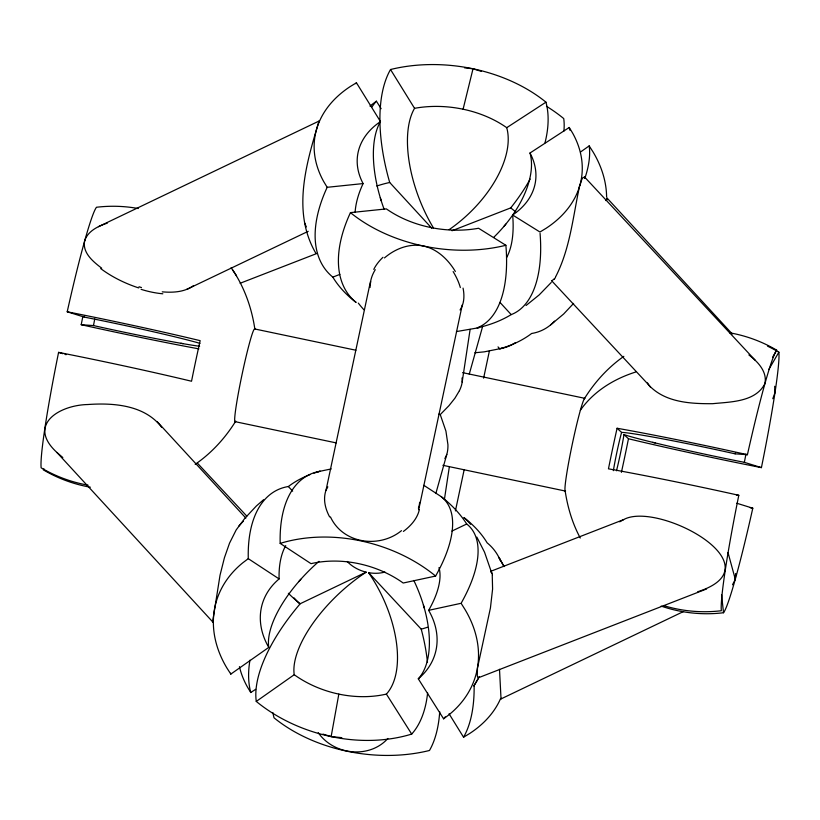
<?xml version="1.0" encoding="UTF-8"?>
<svg xmlns="http://www.w3.org/2000/svg" width="820" height="820" viewBox="0 0 820 820"><rect width="100%" height="100%" fill="white"/><g stroke="black" fill="none" stroke-linecap="round" stroke-linejoin="round"><path stroke-width="1.23" d="M697.697 591.763C778.918 565.605 657.517 500.507 623.569 519.644L491.088 571.181M607.271 199.731L607.21 198.225L605.631 200.572M444.419 499.38L449.35 466.754M462.162 382.058L470.126 329.373M767.54 346.163A140.681 140.322 -47.3 0 1 777.268 351.247L778.877 352.18L778.99 354.168A134.88 8.282 -78.1 0 1 763.102 459.231L761.421 467.625L744.345 462.326A92.506 3.382 12 0 1 625.947 435.235L623.958 434.6L623.589 436.906A30.596 1.876 -78.1 0 1 616.486 470.782M341.827 737.662L331.136 736.596L338.834 694.109M82.881 316.315L81.2 324.71L82.963 325.099A140.681 5.145 12 0 0 198.932 348.879M623.958 434.6L628.468 438.761L627.925 441.447A110.331 6.775 -78.1 0 1 621.406 472.33M138.262 208.526A140.681 140.322 -47.3 0 0 96.483 207.255A134.88 8.282 -78.1 0 0 67.209 311.784A140.681 5.145 12 0 1 200.162 340.659A110.331 6.775 -78.1 0 0 192.075 378.553L191.531 381.238A140.681 5.145 12 0 0 60.28 352.713L58.579 352.374L56.898 360.769A134.88 8.282 -78.1 0 0 41.01 465.832L41.123 467.82L42.732 468.753A140.681 140.322 -47.3 0 0 88.088 485.173M737.036 494.901L738.799 495.29L737.108 503.695A135.556 8.323 -78.1 0 0 732.967 525.21A135.669 8.333 -78.1 0 0 725.29 570.064M329.64 516.938A75.276 42.568 23.3 0 1 326.022 490.216L370.394 281.783M455.407 510.921L464.11 469.973M483.615 378.143L489.417 350.847M462.265 304.917L418.712 509.702M84.685 240.711C82.082 252.714 93.234 261.744 101.711 268.191M732.506 584.793L735.304 579.309L735.653 573.518M578.91 189.215C572.79 218.735 569.633 249.68 555.611 276.842M764.947 383.452C767.346 371.573 757.618 361.487 748.885 354.947M463.095 109.214L473.017 68.788L481.289 71.361M737.036 494.901A140.681 5.145 12 0 0 608.46 468.835L609.004 466.149A110.331 6.775 -78.1 0 1 617.081 428.255L621.591 432.417L621.017 434.538A30.596 1.876 -78.1 0 0 613.35 470.68M316.479 129.621L318.97 121.073L319.123 121.729M435.84 493.517L446.787 454.403M316.428 129.806C304.517 169.699 293.222 214.696 315.936 253.411M469.265 374.135L482.642 326.401M579.955 185.074C581.114 182.737 581.421 177.14 584.557 177.007L755.21 360.267M326.104 490.247L326.585 488.843M764.865 383.75C755.476 402.056 730.599 401.851 712.672 403.686C691.26 403.84 666.752 402.599 650.516 386.866L551.511 280.604M501.348 698.261L501.03 698.927L499.503 669.284M84.696 240.66C87.945 230.963 98.205 226.094 107.276 223.173M384.098 209.192A92.506 43.808 68.7 0 1 380.47 121.585L356.444 82.779L350.365 86.469A134.88 91.645 8.6 0 0 323.726 181.609L327.17 187.308L326.503 188.774A140.681 78.843 -42.6 0 0 332.838 277.129L333.965 278.943A110.331 74.968 8.6 0 0 356.116 302.436A140.681 78.843 -42.6 0 1 350.447 212.626L386.384 208.895A89.923 61.1 8.6 0 0 478.562 228.257L505.878 245.282A140.681 66.625 68.7 0 1 477.127 327.867A110.331 74.968 8.6 0 0 509.24 315.772L511.208 314.603A140.681 66.625 68.7 0 0 540.093 233.659L540.062 233.351M459.405 390.73L454.936 398.182L448.991 405.654L440.248 414.592L438.679 414.182M772.799 398.715L774.92 392.852L774.674 386.292M355.931 83.701L356.444 82.779M461.496 602.597L461.834 601.993A140.681 61.479 -43 0 0 466.713 524L465.422 522.022A110.331 80.667 15.6 0 0 441.262 496.674L423.807 485.307M477.937 679.103L473.857 685.971L479.331 676.746M449.053 713.769L463.556 737.221L464.069 736.298A140.681 66.625 68.7 0 0 474.124 685.315M768.781 369.533L778.877 352.18M772.655 357.11L776.694 350.171A140.681 140.322 -47.3 0 0 729.646 332.797M444.881 458.513L446.244 455.93A34.204 16.195 68.7 0 0 447.935 444.737L445.926 431.105L440.248 414.592M584.26 398.868C594.541 382.315 607.856 367.565 623.835 356.351M213.343 621.242L212.616 621.919L220.026 575.24L224.424 557.754L229.538 543.147L236.17 529.945L244.78 518.363L256.373 505.971L263.609 499.708M479.136 677.084L478.019 677.679L477.281 676.018L477.476 667.972L490.432 607.979L492.594 589.057L492.246 575.127M554.381 278.779L551.809 280.86M238.825 526.091L242.054 522.535M505.827 224.116L503.808 226.546M298.736 581.626L300.817 579.268M381.136 108.691L376.401 101.188L375.714 101.967A140.681 73.698 64.4 0 0 371.942 106.969M413.833 580.468A92.506 48.462 64.4 0 1 418.292 678.816L443.599 718.812L444.286 718.033A140.681 73.698 64.4 0 0 445.27 716.844M551.245 282.469L539.222 294.882L526.05 305.511M573.6 303.4L563.627 314.029L550.65 324.853M387.88 738.461C369.359 759.176 333.658 755.035 318.242 732.67M384.467 257.931C394.902 248.88 409.221 243.15 423.099 245.949M212.759 621.949L56.887 452.445C26.558 424.565 59.696 405.059 87.863 404.526C113.703 402.692 144.761 405.08 161.642 427.261M248.275 558.666L242.73 562.848A134.88 98.625 15.6 0 0 226.843 667.921L230.82 674.101L268.755 647.4A89.923 65.743 15.6 0 1 279.107 578.93L248.275 558.666L248.245 557.118A140.681 73.698 64.4 0 1 288.343 486.526L290.147 485.204A110.331 80.667 15.6 0 1 309.97 474.616M580.488 152.028L589.18 145.898L593.157 152.1A135.546 99.107 15.6 0 1 601.224 168.869A135.648 99.179 15.6 0 1 606.615 197.128M427.62 692.859A140.681 73.698 64.4 0 1 411.702 734.084A134.88 98.625 15.6 0 1 256.27 701.428L294.216 674.716A92.506 40.426 -43 0 1 361.179 575.527L366.161 572.145L363.301 571.355A30.596 22.365 15.6 0 1 347.208 561.464M376.401 101.188L370.845 105.37A134.88 98.625 15.6 0 0 369.974 106.098M443.599 718.812L449.155 714.63A134.88 98.625 15.6 0 0 465.042 609.557L461.106 603.284L428.645 610.346A89.923 65.743 15.6 0 1 418.292 678.816M193.53 285.637C184.613 292.197 172.866 292.771 162.227 291.848M195.18 464.325C211.601 453.04 225.254 438.023 235.74 421.131A47.406 2.911 -78.1 0 1 241.869 375.396A47.406 2.911 -78.1 0 1 254.907 329.455C251.709 307.459 243.96 285.954 231.137 267.709M401.492 530.653C379.445 548.703 342.986 543.875 330.47 516.959M544.992 142.844A140.681 78.843 -42.6 0 0 545.956 102.172L506.729 127.684A92.506 51.844 -42.6 0 1 449.134 229.641M530.007 153.002A89.923 61.1 8.6 0 1 512.643 215.004L539.96 232.019L546.038 228.319A134.88 91.645 8.6 0 0 572.678 133.178L569.234 127.479L530.007 153.002A92.506 51.844 -42.6 0 1 493.773 237.308M239.44 666.639A134.88 91.645 8.6 0 0 247.322 686.822L250.766 692.521L255.666 689.323M619.674 521.827L623.569 519.644M463.556 737.221L469.634 733.531A134.88 91.645 8.6 0 0 500.6 698.558M98.451 226.679L318.908 121.114M256.27 701.428A140.681 61.479 -43 0 1 300.212 603.725L366.161 572.145M451.933 531.073L466.713 524M683.572 611.495L501.081 698.896M186.704 289.409L308.207 231.312M240.127 283.269L317.063 253.411M478.388 677.761L706.584 588.965M332.838 277.129L339.88 274.382M452.005 230.748L510.716 207.901A140.681 78.843 -42.6 0 0 530.171 179.078M502.732 348.151L484.23 351.852L474.862 352.774M317.258 471.848L331.218 468.937M479.259 327.651L456.432 331.577M441.262 496.674A140.681 61.479 -43 0 1 435.604 576.05L403.194 583.02A89.923 65.743 15.6 0 0 311.005 563.658L280.173 543.393A140.681 73.698 64.4 0 1 320.251 471.244A110.331 80.667 15.6 0 0 313.988 473.16M380.47 121.585A89.923 61.1 8.6 0 0 363.106 183.577L327.17 187.308M621.591 432.417L622.974 432.478A92.506 3.382 12 0 1 735.15 453.839L747.42 454.7A134.88 8.282 -78.1 0 1 776.694 350.171M464.53 67.835L473.017 68.788M199.619 346.276A92.506 3.382 12 0 1 93.47 325.571L81.2 324.71M736.483 495.126L738.799 495.29M411.702 734.084L386.394 694.089A92.506 48.462 64.4 0 0 371.993 577.803L368.6 572.657L371.501 573.077A30.596 22.365 15.6 0 0 384.928 572.063M183.065 343.662L180.841 343.283M761.421 467.625L759.72 467.287A140.681 5.145 12 0 1 628.468 438.761M254.712 328.963L355.88 350.232M462.572 372.649L584.978 398.356A47.406 2.911 -78.1 0 0 572.145 444.799A47.406 2.911 -78.1 0 0 565.605 491.026M235.022 421.644L336.19 442.892M442.892 465.309L565.287 491.036M331.136 736.596L322.978 734.115M655.149 442.933L652.689 442.339M423.673 246.061C437.46 249.147 448.273 259.704 455.356 271.492M141.481 287.553L138.99 286.764M661.166 606.103A140.681 140.322 -47.3 0 0 723.517 612.745A134.88 8.282 -78.1 0 0 752.791 508.205L736.78 503.244M67.209 311.784L84.275 317.094A92.506 3.382 12 0 1 200.008 343.375M58.579 352.374L62.873 353.707M65.005 354.373L66.082 354.701M490.616 571.448L491.815 573.262L484.548 552.229L476.851 537.11M62.812 457.519L56.887 452.445M246.83 516.159L197.425 463.146M498.027 346.901L499.749 348.756A140.681 73.698 64.4 0 0 515.452 342.596M288.343 486.526L292.658 491.149M368.6 572.657L421.224 629.155A140.681 73.698 64.4 0 1 427.476 662.457M607.21 198.225L732.301 334.017M157.173 421.644L245.877 518.096M545.956 102.172A134.88 91.645 8.6 0 0 390.525 69.515A140.681 66.625 68.7 0 0 389.705 182.481L431.812 228.267M500.036 302.457L511.208 314.603M584.557 177.007L584.988 178.37M232.46 269.708L236.519 275.766M433.483 227.991A92.506 43.808 68.7 0 1 414.551 108.322L390.525 69.515M499.011 557.569L504.064 566.589L498.888 557.364M580.283 538.022C572.319 523.314 567.563 507.037 565.093 490.544M305.112 223.358L305.419 224.28M381.228 200.787L380.295 197.743M423.397 605.016L424.268 607.999M728.006 552.536L735.304 579.309M569.234 127.479L569.449 128.299M250.766 692.521L250.479 691.424A140.681 78.843 -42.6 0 1 249.957 660.192M569.48 128.443L569.521 128.576A140.681 78.843 -42.6 0 1 569.9 130.226M461.998 377.979L462.244 380.593A34.204 14.944 -43 0 1 459.415 390.709M589.18 145.898L589.303 146.841A140.681 61.479 -43 0 1 584.875 178.278M230.82 674.101L230.697 673.22M723.517 612.745L721.559 594.807M43.972 468.866A134.88 8.282 -78.1 0 1 43.306 469.829A140.681 140.322 -47.3 0 0 90.354 487.203M94.761 318.929A89.923 5.525 -78.1 0 1 93.47 325.571M84.275 317.094A89.923 5.525 -78.1 0 1 84.542 315.956M752.791 508.215A140.681 5.145 12 0 1 750.187 507.693M617.081 428.255A140.681 5.145 12 0 1 747.42 454.7M745.954 454.054A89.923 5.525 -78.1 0 1 744.345 462.326M735.15 453.839A89.923 5.525 -78.1 0 1 735.417 452.712M663.39 605.519A140.681 140.322 -47.3 0 0 719.489 610.941L721.333 610.736L721.221 608.768A134.213 8.241 -78.1 0 1 721.477 601.162A134.111 8.231 -78.1 0 1 725.259 570.249M580.334 410.307A142.208 103.976 15.6 0 1 635.684 372.024M280.173 543.393A134.88 98.625 15.6 0 1 435.604 576.05M386.394 694.089A89.923 65.743 15.6 0 1 294.216 674.716M279.107 578.93A92.506 48.462 64.4 0 1 285.729 545.638M427.476 627.239A110.331 80.667 15.6 0 1 421.224 629.155M300.212 603.725A110.331 80.667 15.6 0 1 288.363 593.28M268.755 647.4A92.506 40.426 -43 0 1 319 561.341M438.987 567.614A92.506 40.426 -43 0 1 428.645 610.346M499.749 348.756A110.331 80.667 15.6 0 0 529.853 334.796L531.657 333.473A140.681 73.698 64.4 0 0 554.597 321.132M363.854 309.693A110.331 80.667 15.6 0 1 358.299 303.103M563.893 131.108A140.681 61.479 -43 0 0 563.729 118.572A134.88 98.625 15.6 0 0 546.479 106.282M242.71 521.807A58.271 14.247 -75.3 0 1 243.314 521.366M491.877 572.944A58.199 7.226 -80.9 0 1 492.338 574.697M299.669 603.827A110.331 74.968 8.6 0 1 294.113 597.934M500.507 560.87A140.681 78.843 -42.6 0 0 487.162 542.871L486.034 541.056A110.331 74.968 8.6 0 0 463.884 517.563A140.681 78.843 -42.6 0 1 470.618 524.318M272.896 712.672A140.681 78.843 -42.6 0 0 274.044 717.828A134.88 91.645 8.6 0 0 429.475 750.484A140.681 66.625 68.7 0 0 439.715 711.76M505.878 245.282A134.88 91.645 8.6 0 1 350.447 212.626M414.541 108.322A89.923 61.1 8.6 0 1 506.729 127.684M512.643 215.004A92.506 43.808 68.7 0 1 506.524 257.746M376.79 186.017A110.331 74.968 8.6 0 1 389.705 182.481M510.716 207.901A110.331 74.968 8.6 0 1 515.708 211.949M355.111 212.462A92.506 51.844 -42.6 0 1 363.106 183.577M578.879 188.641A29.93 4.213 -83.1 0 1 579.955 184.49M306.393 226.904A58.271 14.022 -81.7 0 1 305.347 224.547M162.832 293.796A66.112 39.38 20.7 0 1 141.101 289.347M138.693 287.922A75.276 39.411 19.4 0 1 100.706 268.581M555.499 277.375A58.271 7.001 -74.6 0 1 554.279 279.2M650.311 386.958A43.081 27.542 -11.3 0 1 647.513 382.889M326.739 488.894A66.112 36.787 17.1 0 1 327.836 486.854M419.317 509.722A75.409 41.943 -3.7 0 1 403.399 531.422M419.614 502.352A66.112 35.967 -2.9 0 1 418.405 508.236M463.474 301.391A66.707 40.159 22.6 0 1 460.061 309.97M463.044 288.117A74.968 44.956 28.6 0 1 463.454 301.411M453.132 271.574A75.45 43.819 32.4 0 1 460.338 287.564M373.776 269.37A75.85 48.267 0.6 0 1 382.981 257.285M370.558 281.783A74.968 46.268 -2.3 0 1 375.273 269.688M370.076 287.461A66.707 41.594 0.7 0 1 370.742 281.813"/></g></svg>
